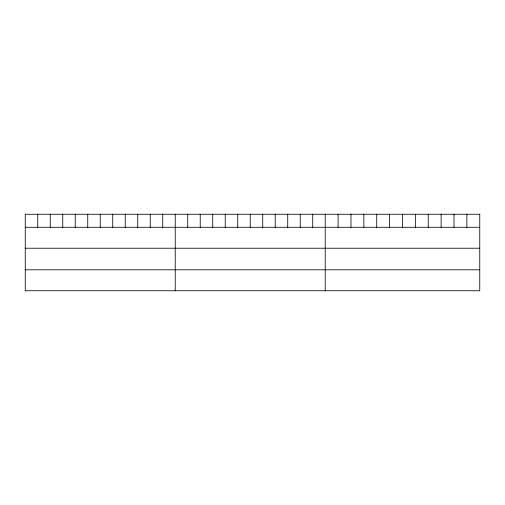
<?xml version="1.0" encoding="UTF-8"?>
<svg xmlns="http://www.w3.org/2000/svg" width="505" height="505" viewBox="0 0 505 505"><rect width="100%" height="100%" fill="white"/><g stroke="black" fill="none" stroke-linecap="round" stroke-linejoin="round"><path stroke-width="0.76" d="M25.25 227.282L479.75 227.282M25.25 248.226L479.75 248.226M25.25 269.803L479.75 269.803M466.873 214.253L466.873 227.282M453.995 214.253L453.995 227.282M441.117 214.253L441.117 227.282M428.24 214.253L428.24 227.282M415.363 214.253L415.363 227.282M402.485 214.253L402.485 227.282M389.608 214.253L389.608 227.282M376.73 214.253L376.73 227.282M363.852 214.253L363.852 227.282M350.975 214.253L350.975 227.282M338.098 214.253L338.098 227.282M325.22 214.253L325.22 290.747M312.721 214.253L312.721 227.282M300.223 214.253L300.223 227.282M287.724 214.253L287.724 227.282M275.225 214.253L275.225 227.282M262.726 214.253L262.726 227.282M250.227 214.253L250.227 227.282M237.729 214.253L237.729 227.282M225.23 214.253L225.23 227.282M212.731 214.253L212.731 227.282M200.232 214.253L200.232 227.282M187.734 214.253L187.734 227.282M175.235 214.253L175.235 290.747M162.736 214.253L162.736 227.282M150.237 214.253L150.237 227.282M137.739 214.253L137.739 227.282M125.24 214.253L125.24 227.282M112.741 214.253L112.741 227.282M100.243 214.253L100.243 227.282M87.744 214.253L87.744 227.282M75.245 214.253L75.245 227.282M62.746 214.253L62.746 227.282M50.247 214.253L50.247 227.282M37.749 214.253L37.749 227.282M479.75 214.253L25.25 214.253L25.25 290.747L479.75 290.747L479.75 214.253"/></g></svg>
